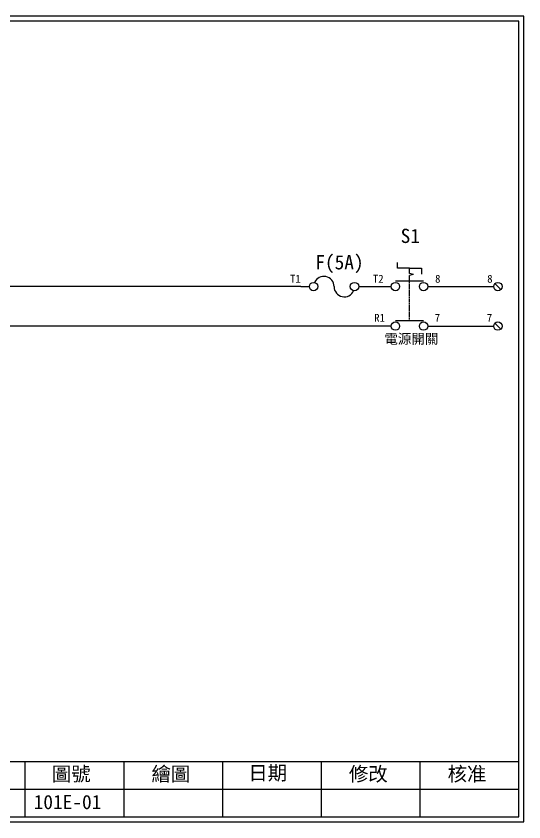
# Model space of a CAD drawing. Extents: x 10 to 297, y 3 to 207.
# Drawn here: x 168.4 to 297, y 3 to 207 of the extents above; entities that cross this region are included whole.
import ezdxf

# ---------------------------------------------------------------- set-up
doc = ezdxf.new("R2010")
doc.units = 0
doc.linetypes.add('DASHED', pattern=[0.2, 0.1, -0.1])
doc.layers.get('0').update_dxf_attribs({"linetype": 'CONTINUOUS'})
for name, color, linetype in [('7', 7, 'CONTINUOUS'), ('圖框層', 7, 'CONTINUOUS'), ('標尺寸層', 3, 'CONTINUOUS')]:
    doc.layers.add(name, color=color, linetype=linetype)
doc.styles.add('CNS', font='romanc.shx', dxfattribs={"bigfont": 'chineset.shx'})
doc.styles.add('STSL', font='kaiu.ttf')

# ---------------------------------------------------------------- blocks, each defined once
blk = doc.blocks.new('FUSE')
at = {"color": 7}
for p, q in [((0, 0), (2.14, 0)), ((14.64, 0), (16.78, 0))]:
    blk.add_line(p, q, dxfattribs=at)
for centre in [(3.21, 0), (13.56, 0)]:
    blk.add_circle(centre, 1.07)
for centre, start, end in [((5.8, 0), 0, 156.116), ((10.98, 0), 180, 336.116)]:
    blk.add_arc(centre, 2.59, start, end, dxfattribs=at)

msp = doc.modelspace()

# ---------------------------------------------------------------- linework, layer by layer
for p, q in [((265.03, 143.14), (265.03, 144.64)), ((268.03, 143.14), (265.03, 143.14)), ((268.03, 143.14), (271.03, 143.14)), ((271.03, 143.14), (271.03, 141.64)), ((269.03, 141.53), (268.03, 141.8)), ((269.03, 141.53), (268.03, 141.27)), ((255.18, 138.5), (263.39, 138.5)), ((257.32, 138.5), (263.39, 138.5))]:
    msp.add_line(p, q)
at = {"layer": '7'}
for p, q in [((268.03, 141.8), (268.03, 143.14)), ((268.03, 139.93), (268.03, 141.27)), ((264.46, 139.93), (271.6, 139.93)), ((264.46, 129.93), (271.6, 129.93))]:
    msp.add_line(p, q, dxfattribs=at)
at = {"layer": '7', "linetype": 'DASHED'}
msp.add_line((268.03, 129.93), (268.03, 139.93), dxfattribs=at)
at = {"layer": '7'}
for centre in [(264.46, 138.5), (271.6, 138.5), (290.43, 138.5), (264.46, 128.5), (271.6, 128.5), (290.43, 128.5)]:
    msp.add_circle(centre, 1.07, dxfattribs=at)
at = {"layer": '圖框層', "color": 7}
for p, q in [((297, 206.97), (10, 206.97)), ((297, 3), (297, 206.97)), ((295.75, 205.72), (11.25, 205.72)), ((295.75, 4.25), (295.75, 205.72)), ((11.25, 18.25), (295.75, 18.25)), ((170.75, 4.25), (170.75, 18.25)), ((195.75, 4.25), (195.75, 18.25)), ((220.75, 4.25), (220.75, 18.25)), ((245.75, 4.25), (245.75, 18.25)), ((270.75, 4.25), (270.75, 18.25)), ((145.75, 11.25), (295.75, 11.25)), ((11.25, 4.25), (295.75, 4.25)), ((10, 3), (297, 3))]:
    msp.add_line(p, q, dxfattribs=at)
at = {"layer": '標尺寸層', "color": 7}
for p, q in [((289.67, 139.25), (291.19, 137.74)), ((240.54, 138.5), (41.09, 138.5)), ((272.67, 138.5), (289.36, 138.5)), ((289.67, 129.25), (291.19, 127.74)), ((263.39, 128.5), (21.11, 128.5)), ((272.67, 128.5), (289.36, 128.5))]:
    msp.add_line(p, q, dxfattribs=at)

# ---------------------------------------------------------------- block references
at = {"color": 7}
msp.add_blockref('FUSE', (240.54, 138.5), dxfattribs=at)

# ---------------------------------------------------------------- texts
at = {"layer": '圖框層', "color": 4, "style": 'STSL'}
for s, height, p in [('S1', 3.6, (265.79, 149.54)), ('F(5A)', 3.6, (244.17, 142.86)), ('T1', 2, (237.78, 139.48)), ('T2', 2, (258.76, 139.48)), ('8', 2, (274.51, 139.48)), ('8', 2, (287.71, 139.48)), ('R1', 2, (259.09, 129.6)), ('7', 2, (274.42, 129.6)), ('7', 2, (287.61, 129.6)), ('圖號', 3.6, (177.47, 13.34)), ('繪圖', 3.6, (202.69, 13.34)), ('日期', 3.6, (227.22, 13.59)), ('修改', 3.6, (252.69, 13.34)), ('核准', 3.6, (277.69, 13.34)), ('101E-01', 3.6, (172.86, 6.22))]:
    msp.add_text(s, height=height, dxfattribs=at).set_placement(p)
at = {"layer": '標尺寸層', "color": 7, "insert": (261.68, 126.53), "char_height": 2.5, "width": 14.0847, "attachment_point": 1, "style": 'CNS'}
msp.add_mtext('{\\fDFKai-SB|b0|i0|c136|p65;電源開關}', dxfattribs=at)

doc.saveas('drawing.dxf')
